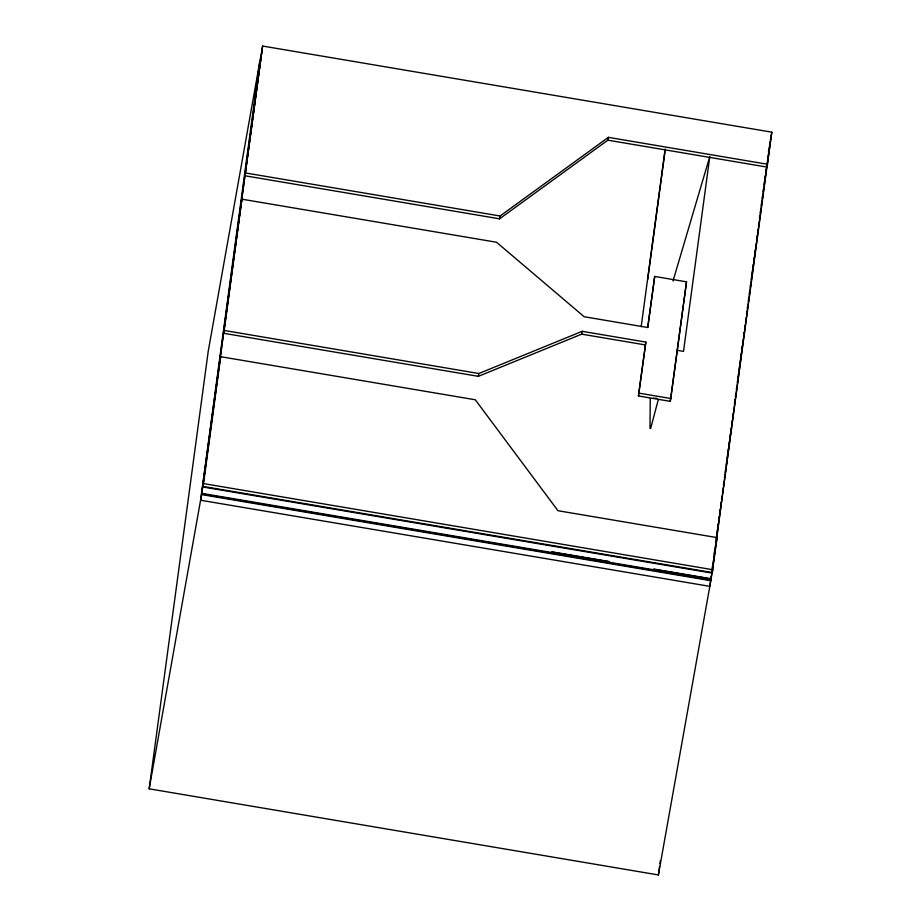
<?xml version="1.0" encoding="UTF-8"?>
<svg xmlns="http://www.w3.org/2000/svg" width="921" height="921" viewBox="0 0 921 921"><rect width="100%" height="100%" fill="white"/><g stroke="black" fill="none" stroke-linecap="round" stroke-linejoin="round"><path stroke-width="1.38" d="M650.272 398.551L649.996 428.334L650.64 428.449L658.239 399.898M149.167 788.825L201.699 493.955L710.931 580.069L658.4 874.95L149.167 788.825L208.227 351.281L260.747 56.411M259.63 62.686L200.582 500.23L709.815 586.355L711.162 576.373M770.463 139.808L771.222 135.56L711.035 579.47L201.803 493.357L262.6 46.05L771.833 132.175L766.997 167.081L607.86 140.176L499.585 218.83L244.963 175.773L262.6 46.05M203.541 483.594L220.672 356.703L475.282 399.772L557.976 510.718L717.102 537.622L712.267 572.54L203.034 486.426L203.541 483.594L712.773 569.719L712.267 572.54M224.206 330.455L241.924 199.189L496.546 242.246L584.156 316.732L647.808 327.508L654.693 276.45L686.525 281.838L670.776 398.517L670.269 401.349L638.449 395.961L645.84 342.082L582.187 331.318L478.828 373.512L224.206 330.455L223.711 333.287L478.321 376.344L581.681 334.15L645.333 344.915M641.177 326.759L665.146 148.949M647.705 279.512L665.227 149.881M647.682 327.496L654.693 276.45M638.449 395.961L645.84 342.082M670.269 401.349L686.525 281.838M658.4 874.95L659.563 866.396M659.943 863.553L660.334 860.698M712.313 567.82L712.693 564.976M714.236 553.567L714.615 550.723M716.158 539.315L716.55 536.471M716.929 533.616L717.505 529.345M717.896 526.49L718.276 523.646M718.852 519.363L719.232 516.52M719.819 512.237L720.199 509.394M720.775 505.111L721.166 502.267M721.546 499.412L721.926 496.557M722.513 492.286L722.893 489.431M723.469 485.16L723.848 482.305M724.436 478.034L724.815 475.178M725.195 472.335L725.783 468.052M726.162 465.209L726.542 462.354M727.13 458.082L727.509 455.227M728.085 450.956L728.465 448.101M729.052 443.83L729.432 440.975M729.812 438.131L730.399 433.849M730.779 431.005L731.159 428.15M731.746 423.879L732.126 421.024M732.702 416.753L733.081 413.897M734.428 403.928L735.016 399.645M735.395 396.801L735.775 393.946M736.363 389.675L736.742 386.82M737.318 382.549L737.698 379.694M738.089 376.839L738.469 373.995M739.045 369.712L739.632 365.441M740.012 362.586L740.392 359.743M740.979 355.46L741.359 352.616M741.935 348.334L742.314 345.49M742.706 342.635L743.086 339.791M743.661 335.509L744.053 332.665M744.629 328.383L745.008 325.539M745.596 321.256L745.975 318.413M746.551 314.13L746.931 311.286M747.322 308.431L747.702 305.576M748.278 301.305L748.669 298.45M749.245 294.179L749.625 291.324M750.212 287.053L750.592 284.198M751.168 279.926L751.548 277.071M751.939 274.228L752.515 269.957M752.894 267.102L753.286 264.246M753.862 259.975L754.241 257.12M754.829 252.849L755.208 249.994M755.588 247.15L755.98 244.295M756.555 240.024L757.131 235.741M757.511 232.898L757.902 230.043M758.478 225.772L758.858 222.917M759.445 218.645L759.825 215.79M760.205 212.947L760.596 210.092M761.172 205.82L761.748 201.538M762.128 198.694L762.519 195.839M763.095 191.568L763.474 188.713M764.062 184.442L764.442 181.587M764.821 178.732L765.213 175.888M765.788 171.605L766.168 168.762M768.482 151.654L768.862 148.811M713.902 557.884L710.816 580.691L201.584 494.577L261.99 49.446M714.189 556.249L715.744 544.438M716.043 542.423L770.094 141.926M241.417 202.021L241.924 199.189M220.165 359.535L220.672 356.703M499.585 218.83L500.091 215.998L608.367 137.344L767.492 164.26L766.997 167.081M478.321 376.344L478.828 373.512M607.86 140.176L608.367 137.344M581.681 334.15L582.187 331.318M551.898 552.565L552.024 551.852L609.311 561.545L609.195 562.247M656.846 398.333L653.162 398.286M628.974 566.208L633.752 567.014M653.749 569.788L653.875 569.074L711.162 578.768M769.875 143.146L769.979 142.525M771.326 134.996L771.833 132.175M716.607 540.454L717.102 537.622M673.009 281.02L709.803 156.501L683.52 351.373L677.165 350.302M245.47 172.941L500.091 215.998M638.944 393.129L670.776 398.517M202.942 486.99L712.175 573.104M551.978 552.14L609.265 561.822M653.829 569.362L711.116 579.056"/></g></svg>
